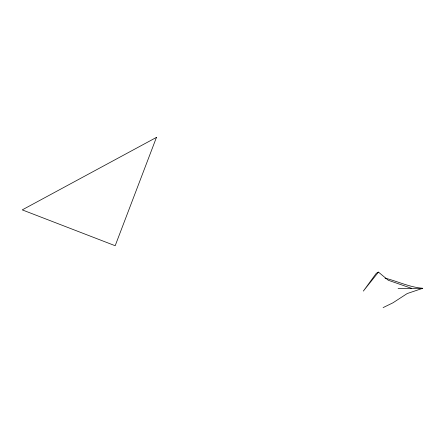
<?xml version="1.0" encoding="UTF-8"?>
<svg xmlns="http://www.w3.org/2000/svg" width="445" height="445" viewBox="0 0 445 445"><rect width="100%" height="100%" fill="white"/><g stroke="black" fill="none" stroke-linecap="round" stroke-linejoin="round"><path stroke-width="0.67" d="M378.456 272.106L363.337 291.091L376.298 273.308L378.456 272.106L388.257 280.244L411.558 288.349M383.106 307.612L392.913 302.834L407.208 293.55L422.75 288.299C409.511 287.236 397.724 281.323 385.036 278.131M398.097 288.416L422.75 288.299M156.462 137.388L115.183 245.729L22.25 209.879L156.462 137.388"/></g></svg>
